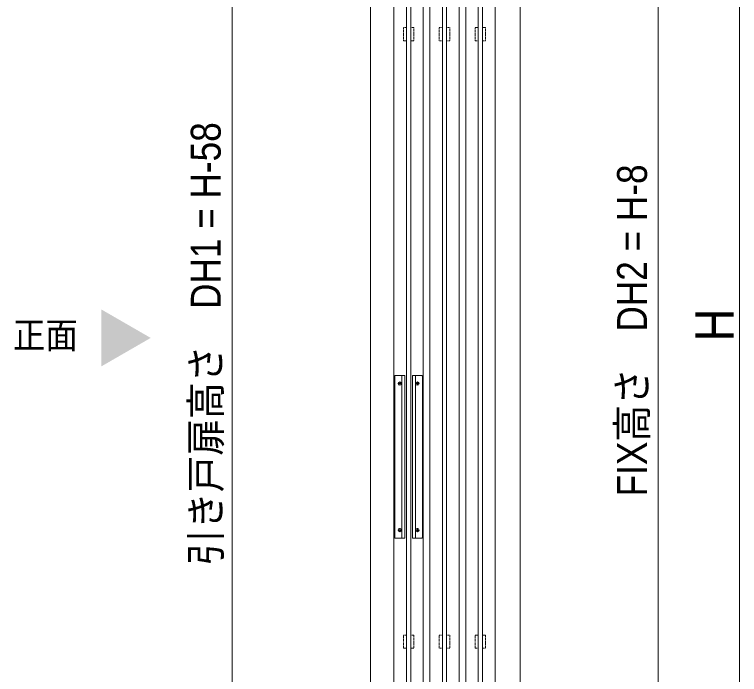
# Model space of a CAD drawing. Units: millimetres, scale not verified. Extents: x -6062 to 6062, y -3045 to 3045.
# Drawn here: x -926 to -36, y -1154 to -344 of the extents above; entities that cross this region are included whole.
import ezdxf
from ezdxf.enums import TextEntityAlignment as Align

# ---------------------------------------------------------------- set-up
doc = ezdxf.new("R2010")
doc.units = ezdxf.units.MM
doc.header["$LTSCALE"] = 20
doc.linetypes.add('DASHED1', pattern=[1.8, 1.2, -0.6])
for name, color, linetype, lineweight in [('0-0_2寸法-1', 7, 'Continuous', 9), ('0-3_2寸法-3', 7, 'Continuous', 9), ('0-4_3一般', 7, 'Continuous', 9)]:
    doc.layers.add(name, color=color, linetype=linetype, lineweight=lineweight)
doc.styles.add('ＭＳ ゴシック', font='')
doc.styles.add('ＭＳ Ｐゴシック', font='')
doc.styles.get('ＭＳ ゴシック').set_extended_font_data('MS Gothic')
doc.styles.get('ＭＳ Ｐゴシック').set_extended_font_data('MS PGothic')

# ---------------------------------------------------------------- blocks, each defined once
blk = doc.blocks.new('グループ-30')
at = {"layer": '0-4_3一般'}
for p, q in [((27429.3, -37680), (27429.3, 8100)), ((28149.3, 8100), (28149.3, -37680))]:
    blk.add_line(p, q, dxfattribs=at)
blk = doc.blocks.new('グループ-31')
at = {"layer": '0-4_3一般'}
for p, q in [((27739.3, -37220), (27739.3, 7580)), ((27839.3, 7580), (27839.3, -37220))]:
    blk.add_line(p, q, dxfattribs=at)
blk = doc.blocks.new('グループ-36')
at = {"layer": '0-4_3一般'}
blk.add_lwpolyline([(26549.3, 8100), (27269.3, 8100), (27269.3, -37680), (26549.3, -37680)], close=True, dxfattribs=at)
blk = doc.blocks.new('グループ-38')
at = {"layer": '0-4_3一般'}
for p, q in [((26572.3, -15760), (26572.3, -19720)), ((26742.3, -19740), (26742.3, -15740)), ((27076.3, -15740), (27076.3, -19740)), ((27246.3, -19720), (27246.3, -15760)), ((26648.3, -15940), (26736.3, -15940)), ((26692.3, -15984), (26692.3, -15896)), ((27082.3, -15940), (27170.3, -15940)), ((27126.3, -15896), (27126.3, -15984)), ((26648.3, -19540), (26736.3, -19540)), ((26692.3, -19584), (26692.3, -19496)), ((27082.3, -19540), (27170.3, -19540)), ((27126.3, -19496), (27126.3, -19584))]:
    blk.add_line(p, q, dxfattribs=at)
for points in [[(26592.3, -19740), (26812.3, -19740), (26812.3, -15740), (26592.3, -15740)], [(27226.3, -15740), (27006.3, -15740), (27006.3, -19740), (27226.3, -19740)]]:
    blk.add_lwpolyline(points, dxfattribs=at)
for centre in [(26692.3, -15940), (27126.3, -15940), (26692.3, -19540), (27126.3, -19540)]:
    blk.add_circle(centre, 40, dxfattribs=at)
for centre, start, end in [((26592.3, -15760), 135, 180), ((26592.3, -15760), 90, 135), ((27226.3, -15760), 45, 90), ((27226.3, -15760), 0, 45), ((26592.3, -19720), 180, 225), ((26592.3, -19720), 225, 270), ((27226.3, -19720), 270, 315), ((27226.3, -19720), 315, 0)]:
    blk.add_arc(centre, 20, start, end, dxfattribs=at)
blk = doc.blocks.new('グループ-42')
at = {"layer": '0-4_3一般'}
blk.add_lwpolyline([(26959.3, 7580), (26959.3, -37220), (26859.3, -37220), (26859.3, 7580)], close=True, dxfattribs=at)
blk = doc.blocks.new('グループ-45')
at = {"layer": '0-4_3一般'}
blk.add_lwpolyline([(28719.3, 7960), (28719.3, -37120), (28619.3, -37120), (28619.3, 7960)], close=True, dxfattribs=at)
blk = doc.blocks.new('グループ-49')
at = {"layer": '0-4_3一般'}
blk.add_lwpolyline([(29029.3, 8840), (29029.3, -38000), (28309.3, -38000), (28309.3, 8840)], close=True, dxfattribs=at)
blk = doc.blocks.new('グループ-62')
at = {"layer": '0-4_3一般', "linetype": 'DASHED1'}
for points in [[(26779.3, -7200), (26859.3, -7200), (26859.3, -7520), (26779.3, -7520)], [(26959.3, -7200), (27039.3, -7200), (27039.3, -7520), (26959.3, -7520)], [(27659.3, -7200), (27739.3, -7200), (27739.3, -7520), (27659.3, -7520)], [(27839.3, -7200), (27919.3, -7200), (27919.3, -7520), (27839.3, -7520)], [(28539.3, -7200), (28619.3, -7200), (28619.3, -7520), (28539.3, -7520)], [(28719.3, -7200), (28799.3, -7200), (28799.3, -7520), (28719.3, -7520)], [(26779.3, -22120), (26859.3, -22120), (26859.3, -22440), (26779.3, -22440)], [(26959.3, -22120), (27039.3, -22120), (27039.3, -22440), (26959.3, -22440)], [(27659.3, -22120), (27739.3, -22120), (27739.3, -22440), (27659.3, -22440)], [(27839.3, -22120), (27919.3, -22120), (27919.3, -22440), (27839.3, -22440)], [(28539.3, -22120), (28619.3, -22120), (28619.3, -22440), (28539.3, -22440)], [(28719.3, -22120), (28799.3, -22120), (28799.3, -22440), (28719.3, -22440)]]:
    blk.add_lwpolyline(points, close=True, dxfattribs=at)
at = {"layer": '0-4_3一般'}
for name in ['グループ-49', 'グループ-36', 'グループ-30', 'グループ-45', 'グループ-42', 'グループ-31', 'グループ-38']:
    blk.add_blockref(name, (0, 0), dxfattribs=at)
blk = doc.blocks.new('グループ-63')
at = {"layer": '0-4_3一般'}
blk.add_blockref('グループ-62', (0, 0), dxfattribs=at)
blk = doc.blocks.new('グループ-133')
at = {"layer": '0-4_3一般'}
for p, q in [((25969.3, 9000), (25969.3, -38000)), ((29649.3, 9000), (29649.3, -38000))]:
    blk.add_line(p, q, dxfattribs=at)

msp = doc.modelspace()

# ---------------------------------------------------------------- linework, layer by layer
at = {"layer": '0-0_2寸法-1'}
for p, q in [((-36.04, -1887.29), (-36.04, 437.29)), ((-136.04, -1887.29), (-136.04, 429.29)), ((-658.54, 392.29), (-658.54, -1874.29))]:
    msp.add_line(p, q, dxfattribs=at)
at = {"layer": '0-3_2寸法-3'}
msp.add_solid([(-819.28, -705.93), (-758.54, -741), (-819.28, -776.07)], dxfattribs=at)

# ---------------------------------------------------------------- block references
at = {"layer": '0-4_3一般', "xscale": 0.05, "yscale": 0.05}
for name in ['グループ-63', 'グループ-133']:
    msp.add_blockref(name, (-1787.5, 0), dxfattribs=at)

# ---------------------------------------------------------------- texts
at = {"layer": '0-0_2寸法-1', "style": 'ＭＳ Ｐゴシック', "width": 0.9}
for s, height, p in [('引き戸扉高さ\u3000DH1 = H-58', 36.69, (-661.65, -1020.73)), ('FIX高さ\u3000DH2 = H-8', 36.69, (-138.58, -935.54)), ('H', 47.17, (-28.96, -745.25))]:
    msp.add_text(s, height=height, rotation=90, dxfattribs=at).set_placement(p, align=Align.BOTTOM_LEFT)
at = {"layer": '0-3_2寸法-3', "style": 'ＭＳ ゴシック', "width": 0.9}
msp.add_text('正面', height=32.55, dxfattribs=at).set_placement((-927.76, -763.78), align=Align.BOTTOM_LEFT)

doc.saveas('drawing.dxf')
